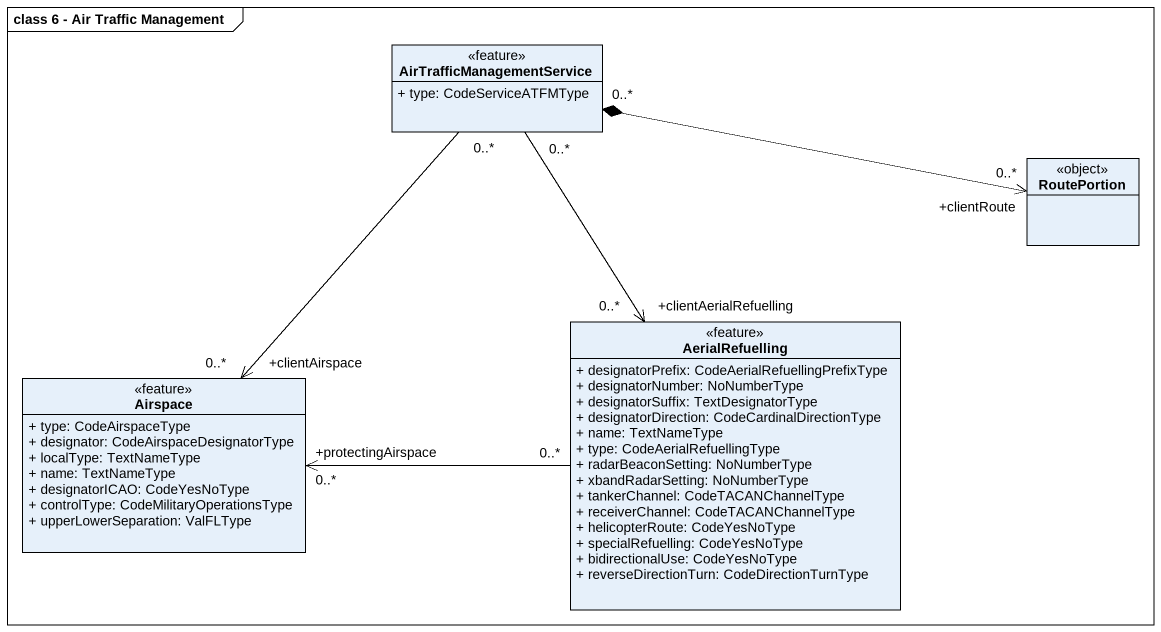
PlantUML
@startuml
mainframe class 6 - Air Traffic Management
hide circle
hide empty members
skinparam classAttributeIconSize 0
class AirTrafficManagementService <<feature>> {
  + type: CodeServiceATFMType
}
class RoutePortion <<object>>
class AerialRefuelling <<feature>> {
  + designatorPrefix: CodeAerialRefuellingPrefixType
  + designatorNumber: NoNumberType
  + designatorSuffix: TextDesignatorType
  + designatorDirection: CodeCardinalDirectionType
  + name: TextNameType
  + type: CodeAerialRefuellingType
  + radarBeaconSetting: NoNumberType
  + xbandRadarSetting: NoNumberType
  + tankerChannel: CodeTACANChannelType
  + receiverChannel: CodeTACANChannelType
  + helicopterRoute: CodeYesNoType
  + specialRefuelling: CodeYesNoType
  + bidirectionalUse: CodeYesNoType
  + reverseDirectionTurn: CodeDirectionTurnType
}
class Airspace <<feature>> {
  + type: CodeAirspaceType
  + designator: CodeAirspaceDesignatorType
  + localType: TextNameType
  + name: TextNameType
  + designatorICAO: CodeYesNoType
  + controlType: CodeMilitaryOperationsType
  + upperLowerSeparation: ValFLType
}
AirTrafficManagementService "0..*" *-right-> "+clientRoute\n0..*" RoutePortion
AirTrafficManagementService "0..*" --> "+clientAerialRefuelling\n0..*" AerialRefuelling
AirTrafficManagementService "0..*" --> "+clientAirspace\n0..*" Airspace
AerialRefuelling "0..*" -left-> "+protectingAirspace\n0..*" Airspace
@enduml
